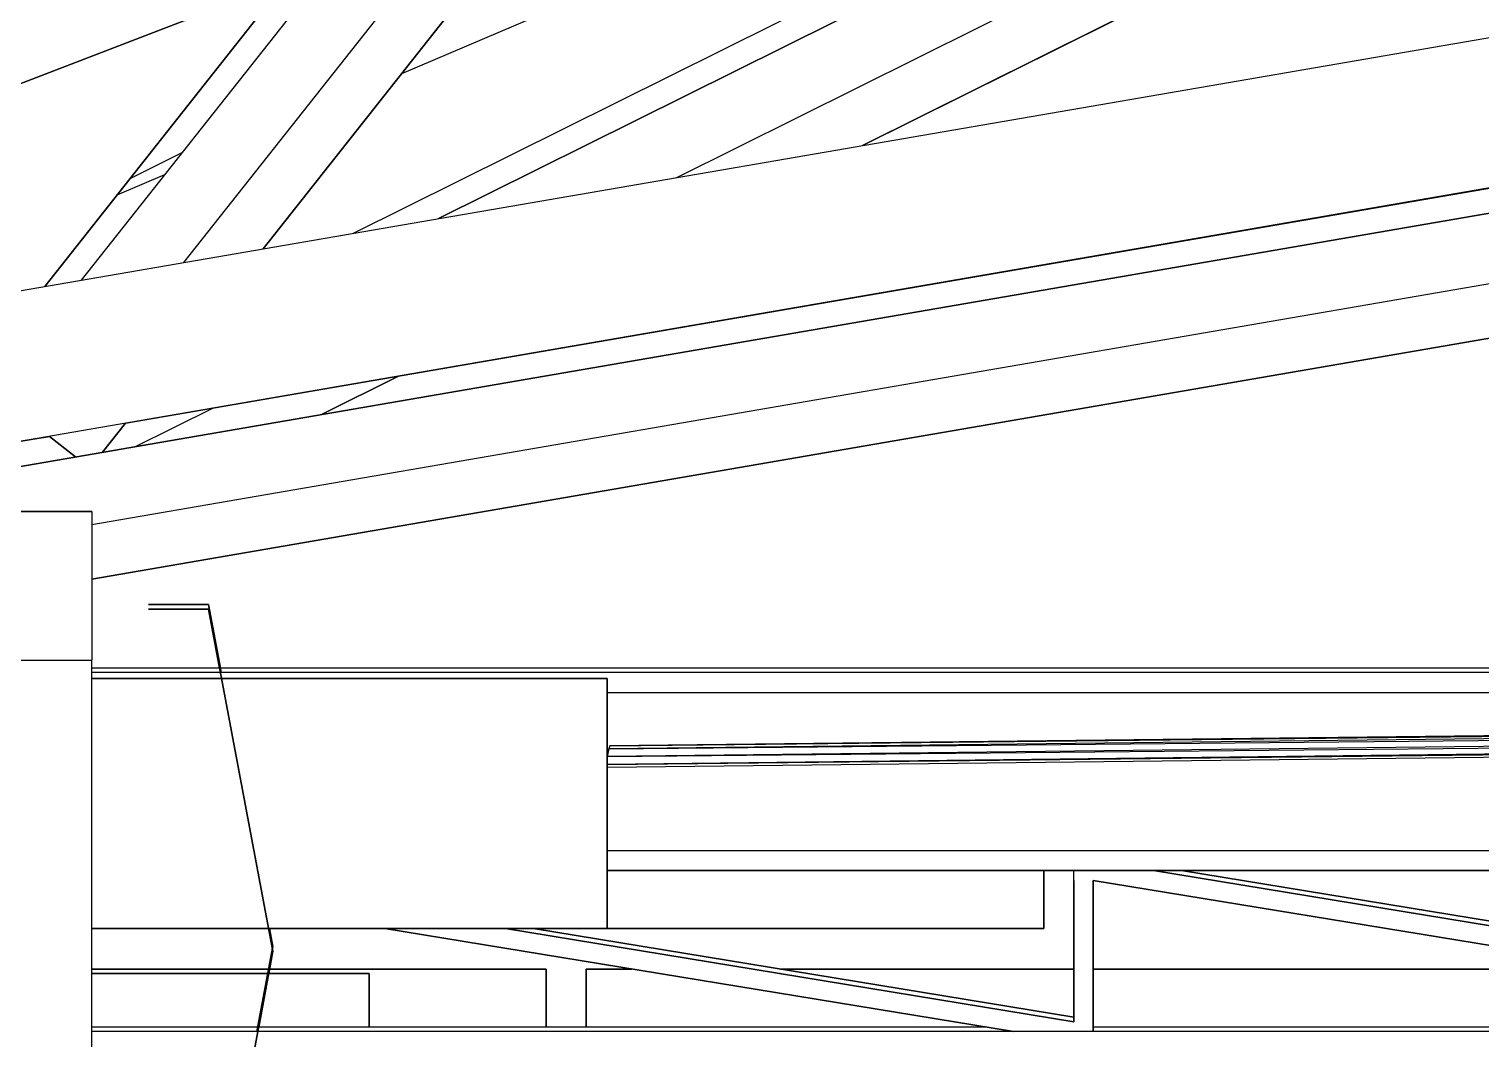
# Model space of a CAD drawing. Extents: x -32 to 51.8, y -51.6 to -5.5.
# Drawn here: x 43.781 to 45.248, y -20.673 to -19.653 of the extents above; entities that cross this region are included whole.
import ezdxf

# ---------------------------------------------------------------- set-up
doc = ezdxf.new("R2010")
doc.units = 0
doc.header["$MEASUREMENT"] = 0
doc.layers.get('0').update_dxf_attribs({"linetype": 'CONTINUOUS'})

msp = doc.modelspace()

# ---------------------------------------------------------------- linework, layer by layer
for p, q in [((47.7452, -18.1768), (43.2603, -19.9057)), ((47.7452, -18.1768), (43.2603, -19.9057)), ((43.2603, -19.9057), (47.7452, -18.1768)), ((43.2603, -19.9057), (47.7452, -18.1768)), ((47.7452, -18.1768), (43.2603, -19.9057)), ((47.7452, -18.1768), (43.2603, -19.9057)), ((43.2603, -19.9057), (47.7452, -18.1768)), ((47.7452, -18.1768), (43.2603, -19.9057)), ((47.7452, -18.1768), (43.2603, -19.9057)), ((43.2603, -19.9057), (47.7452, -18.1768)), ((43.2603, -19.9057), (47.7452, -18.1768)), ((47.7452, -18.1768), (43.2603, -19.9057)), ((47.7452, -18.1768), (43.2603, -19.9057)), ((43.2603, -19.9057), (47.7452, -18.1768)), ((47.7452, -18.1768), (43.2603, -19.9057)), ((47.7452, -18.1768), (43.2603, -19.9057)), ((43.2603, -19.9057), (47.7452, -18.1768)), ((43.2603, -19.9057), (47.7452, -18.1768)), ((43.2603, -19.9057), (47.7452, -18.1768)), ((47.7452, -18.1768), (43.2603, -19.9057)), ((47.7452, -18.1768), (43.2603, -19.9057)), ((43.2603, -19.9057), (47.7452, -18.1768)), ((43.2603, -19.9057), (47.7452, -18.1768)), ((47.7452, -18.1768), (43.2603, -19.9057)), ((47.7452, -18.1768), (43.2603, -19.9057)), ((43.2603, -19.9057), (47.7452, -18.1768)), ((47.7452, -18.1768), (43.2603, -19.9057)), ((47.7452, -18.1768), (43.2603, -19.9057)), ((43.2603, -19.9057), (47.7452, -18.1768)), ((43.2603, -19.9057), (47.7452, -18.1768)), ((47.7452, -18.1768), (43.2603, -19.9057)), ((47.7452, -18.1768), (43.2603, -19.9057)), ((43.2603, -19.9057), (47.7452, -18.1768)), ((43.2603, -19.9057), (47.7452, -18.1768)), ((43.2603, -19.9057), (47.7452, -18.1768)), ((47.7452, -18.1768), (43.2603, -19.9057)), ((43.2603, -19.9057), (47.7452, -18.1768)), ((47.7452, -18.1768), (43.2603, -19.9057)), ((47.7452, -18.1768), (43.2603, -19.9057)), ((43.2603, -19.9057), (47.7452, -18.1768)), ((43.2603, -19.9057), (47.7452, -18.1768)), ((47.7452, -18.1768), (43.2603, -19.9057)), ((47.7452, -18.1768), (43.2603, -19.9057)), ((43.2603, -19.9057), (47.7452, -18.1768)), ((44.6234, -19.7706), (47.7605, -18.2107)), ((47.7605, -18.2107), (44.6234, -19.7706)), ((44.6234, -19.7706), (47.7605, -18.2107)), ((47.7605, -18.2107), (44.6234, -19.7706)), ((44.6234, -19.7706), (47.7605, -18.2107)), ((44.6234, -19.7706), (47.7605, -18.2107)), ((44.6234, -19.7706), (47.7605, -18.2107)), ((47.7605, -18.2107), (44.6234, -19.7706)), ((47.7605, -18.2107), (44.6235, -19.7706)), ((44.6235, -19.7706), (47.7605, -18.2107)), ((44.6235, -19.7706), (47.7605, -18.2107)), ((47.7605, -18.2107), (44.6235, -19.7706)), ((44.6235, -19.7706), (47.7605, -18.2107)), ((47.7605, -18.2107), (44.6235, -19.7706)), ((47.7605, -18.2107), (44.6235, -19.7706)), ((44.6235, -19.7706), (47.7605, -18.2107)), ((47.7605, -18.2107), (44.6235, -19.7706)), ((47.7605, -18.2107), (44.6235, -19.7706)), ((44.6235, -19.7706), (47.7605, -18.2107)), ((44.6235, -19.7706), (47.7605, -18.2107)), ((47.7605, -18.2107), (44.6235, -19.7706)), ((47.7605, -18.2107), (44.6235, -19.7706)), ((44.6235, -19.7706), (47.7605, -18.2107)), ((47.7605, -18.2107), (44.6235, -19.7706)), ((47.7605, -18.2107), (44.6235, -19.7706)), ((44.6235, -19.7706), (47.7605, -18.2107)), ((44.6235, -19.7706), (47.7605, -18.2107)), ((47.7605, -18.2107), (44.6235, -19.7706)), ((47.7605, -18.2107), (44.6235, -19.7706)), ((44.6235, -19.7706), (47.7605, -18.2107)), ((44.6235, -19.7706), (47.7605, -18.2107)), ((47.7605, -18.2107), (44.6235, -19.7706)), ((47.7605, -18.2107), (44.6235, -19.7706)), ((44.6235, -19.7706), (47.7605, -18.2107)), ((44.6235, -19.7706), (47.7605, -18.2107)), ((47.7605, -18.2107), (44.6235, -19.7706)), ((47.7605, -18.2107), (44.6235, -19.7706)), ((44.6235, -19.7706), (47.7605, -18.2107)), ((44.6235, -19.7706), (47.7605, -18.2107)), ((47.7605, -18.2107), (44.6235, -19.7706)), ((47.7605, -18.2107), (44.6235, -19.7706)), ((44.6235, -19.7706), (47.7605, -18.2107)), ((47.7605, -18.2107), (44.6235, -19.7706)), ((47.7605, -18.2107), (44.6235, -19.7706)), ((44.6235, -19.7706), (47.7605, -18.2107)), ((44.6235, -19.7706), (47.7605, -18.2107)), ((44.4357, -19.803), (47.5708, -18.244)), ((44.195, -19.8445), (46.8713, -18.5137)), ((46.8713, -18.5137), (44.195, -19.8445)), ((44.1091, -19.8593), (46.0853, -18.8766)), ((44.1092, -19.8593), (46.0853, -18.8766)), ((46.0853, -18.8766), (44.1577, -19.6982)), ((43.7128, -20.1052), (48.5469, -19.2717)), ((48.5469, -19.2717), (43.7128, -20.1052)), ((43.8449, -20.1535), (48.593, -19.3347)), ((43.8449, -20.2089), (48.6291, -19.3839)), ((43.8449, -20.2089), (48.6291, -19.3839)), ((43.8449, -20.2089), (48.6291, -19.3839)), ((48.6291, -19.3839), (43.8449, -20.2089)), ((48.6291, -19.3839), (43.8449, -20.2089)), ((43.8449, -20.2089), (48.6291, -19.3839)), ((48.6291, -19.3839), (43.8449, -20.2089)), ((48.6291, -19.3839), (43.8449, -20.2089)), ((43.8449, -20.2089), (48.6291, -19.3839)), ((48.6291, -19.3839), (43.8449, -20.2089)), ((48.6291, -19.3839), (43.8449, -20.2089)), ((48.6291, -19.3839), (43.8449, -20.2089)), ((48.6291, -19.3839), (43.8449, -20.2089)), ((48.6291, -19.3839), (43.8449, -20.2089)), ((48.6291, -19.384), (43.8449, -20.2089)), ((48.6291, -19.3839), (43.8449, -20.2089)), ((48.6291, -19.3839), (43.8449, -20.2089)), ((43.8449, -20.2089), (48.6291, -19.3839)), ((48.6291, -19.3839), (43.8449, -20.2089)), ((48.6291, -19.3839), (43.8449, -20.2089)), ((43.8449, -20.2089), (48.6291, -19.3839)), ((43.8449, -20.2089), (48.6291, -19.3839)), ((48.6291, -19.3839), (43.8449, -20.2089)), ((48.6291, -19.3839), (43.8449, -20.2089)), ((43.8449, -20.2089), (48.6291, -19.3839)), ((43.8449, -20.2089), (48.6291, -19.3839)), ((48.6291, -19.3839), (43.8449, -20.2089)), ((48.6291, -19.3839), (43.8449, -20.2089)), ((43.8449, -20.2089), (48.6291, -19.3839)), ((43.8449, -20.2089), (48.6291, -19.3839)), ((48.6291, -19.3839), (43.8449, -20.2089)), ((48.6291, -19.3839), (43.8449, -20.2089)), ((43.8449, -20.2089), (48.6291, -19.3839)), ((43.8449, -20.2089), (48.6291, -19.3839)), ((48.6291, -19.3839), (43.8449, -20.2089)), ((48.6291, -19.3839), (43.8449, -20.2089)), ((43.8449, -20.2089), (48.6291, -19.3839)), ((43.8449, -20.2089), (48.6291, -19.3839)), ((43.8449, -20.2089), (48.6291, -19.384)), ((43.8449, -20.2089), (48.6291, -19.384)), ((48.6291, -19.384), (43.8449, -20.2089)), ((48.6291, -19.384), (43.8449, -20.2089)), ((48.6291, -19.384), (43.8449, -20.2089)), ((48.6257, -19.3845), (43.8449, -20.2089)), ((43.8449, -20.2089), (48.6257, -19.3845)), ((48.6257, -19.3845), (43.8449, -20.2089)), ((43.7619, -19.9192), (46.2841, -19.4843)), ((44.315, -19.4991), (44.018, -19.875)), ((44.315, -19.4991), (44.018, -19.875)), ((44.018, -19.875), (44.315, -19.4991)), ((44.018, -19.875), (44.315, -19.4991)), ((44.018, -19.875), (44.3149, -19.4991)), ((44.315, -19.4991), (44.018, -19.875)), ((44.315, -19.4991), (44.018, -19.875)), ((44.3149, -19.4991), (44.018, -19.875)), ((44.315, -19.4991), (44.018, -19.875)), ((44.018, -19.875), (44.315, -19.4991)), ((44.315, -19.4991), (44.018, -19.875)), ((44.018, -19.875), (44.315, -19.4991)), ((44.315, -19.4991), (44.018, -19.875)), ((44.315, -19.4991), (44.018, -19.875)), ((44.018, -19.875), (44.315, -19.4991)), ((44.315, -19.4991), (44.018, -19.875)), ((44.315, -19.4991), (44.018, -19.875)), ((44.018, -19.875), (44.315, -19.4991)), ((44.315, -19.4991), (44.018, -19.875)), ((44.315, -19.4991), (44.018, -19.875)), ((44.315, -19.4991), (44.018, -19.875)), ((44.018, -19.875), (44.315, -19.4991)), ((44.315, -19.4991), (44.018, -19.875)), ((44.315, -19.4991), (44.018, -19.875)), ((44.018, -19.875), (44.315, -19.4991)), ((44.018, -19.875), (44.315, -19.4991)), ((44.018, -19.875), (44.315, -19.4991)), ((44.315, -19.4991), (44.018, -19.875)), ((44.018, -19.875), (44.315, -19.4991)), ((44.018, -19.875), (44.315, -19.4991)), ((44.315, -19.4991), (44.018, -19.875)), ((44.315, -19.4991), (44.018, -19.875)), ((44.018, -19.875), (44.315, -19.4991)), ((44.315, -19.4991), (44.018, -19.875)), ((44.315, -19.4991), (44.018, -19.875)), ((44.315, -19.4991), (44.018, -19.875)), ((44.315, -19.4991), (44.018, -19.875)), ((44.018, -19.875), (44.315, -19.4991)), ((44.018, -19.875), (44.315, -19.4991)), ((44.315, -19.4991), (44.018, -19.875)), ((44.315, -19.4991), (44.018, -19.875)), ((44.018, -19.875), (44.315, -19.4991)), ((44.018, -19.875), (44.315, -19.4991)), ((44.2149, -19.5377), (43.9374, -19.8889)), ((43.8449, -20.2089), (47.6015, -19.5611)), ((44.0866, -19.5872), (43.8341, -19.9067)), ((43.7972, -19.9131), (44.0408, -19.6048)), ((43.7972, -19.9131), (44.0408, -19.6048)), ((44.0408, -19.6048), (43.7972, -19.9131)), ((44.0408, -19.6048), (43.7973, -19.9131)), ((43.7973, -19.9131), (44.0408, -19.6048)), ((43.7973, -19.9131), (44.0408, -19.6048)), ((44.0408, -19.6048), (43.7973, -19.9131)), ((46.3095, -19.6321), (43.7874, -20.067)), ((46.3095, -19.6321), (43.7874, -20.067)), ((43.8787, -20.0513), (46.3095, -19.6321)), ((43.8835, -19.804), (43.9359, -19.7779)), ((43.9182, -19.8003), (43.8702, -19.8207)), ((44.0767, -20.0424), (44.1547, -20.0037)), ((44.1547, -20.0037), (44.0767, -20.0424)), ((44.0767, -20.0424), (44.1547, -20.0037)), ((44.0767, -20.0424), (44.1547, -20.0037)), ((44.0767, -20.0424), (44.1547, -20.0037)), ((44.1547, -20.0037), (44.0767, -20.0424)), ((44.1548, -20.0037), (44.0768, -20.0424)), ((44.0768, -20.0424), (44.1548, -20.0037)), ((44.1548, -20.0036), (44.0768, -20.0424)), ((44.1548, -20.0036), (44.0768, -20.0424)), ((44.0768, -20.0424), (44.1548, -20.0036)), ((44.0768, -20.0424), (44.1548, -20.0036)), ((44.1548, -20.0036), (44.0768, -20.0424)), ((44.1548, -20.0036), (44.0768, -20.0424)), ((44.0768, -20.0424), (44.1548, -20.0036)), ((44.1547, -20.0037), (44.0768, -20.0424)), ((44.1547, -20.0037), (44.0768, -20.0424)), ((44.0768, -20.0424), (44.1547, -20.0037)), ((44.0768, -20.0424), (44.1547, -20.0037)), ((44.0768, -20.0424), (44.1548, -20.0037)), ((44.1548, -20.0037), (44.0768, -20.0424)), ((44.0768, -20.0424), (44.1548, -20.0037)), ((44.1548, -20.0037), (44.0768, -20.0424)), ((44.1548, -20.0037), (44.0768, -20.0424)), ((44.0768, -20.0424), (44.1548, -20.0037)), ((44.1548, -20.0037), (44.0768, -20.0424)), ((44.1548, -20.0037), (44.0768, -20.0424)), ((44.0768, -20.0424), (44.1548, -20.0037)), ((44.0768, -20.0424), (44.1548, -20.0037)), ((44.1548, -20.0037), (44.0768, -20.0424)), ((44.1548, -20.0037), (44.0768, -20.0424)), ((44.0768, -20.0424), (44.1548, -20.0037)), ((44.1548, -20.0037), (44.0768, -20.0424)), ((44.1548, -20.0037), (44.0768, -20.0424)), ((44.0768, -20.0424), (44.1548, -20.0037)), ((44.0768, -20.0424), (44.1548, -20.0037)), ((44.1548, -20.0037), (44.0768, -20.0424)), ((44.1548, -20.0037), (44.0768, -20.0424)), ((44.0768, -20.0424), (44.1548, -20.0037)), ((44.0768, -20.0424), (44.1548, -20.0037)), ((44.1548, -20.0037), (44.0768, -20.0424)), ((44.0768, -20.0424), (44.1548, -20.0037)), ((44.1548, -20.0036), (44.0769, -20.0424)), ((44.1548, -20.0036), (44.0769, -20.0424)), ((44.0769, -20.0424), (44.1548, -20.0036)), ((44.0769, -20.0424), (44.1548, -20.0036)), ((43.889, -20.0748), (43.967, -20.036)), ((43.8787, -20.0513), (43.8555, -20.0806)), ((43.8787, -20.0513), (43.8555, -20.0806)), ((43.8555, -20.0806), (43.8787, -20.0513)), ((43.8555, -20.0806), (43.8787, -20.0513)), ((43.8555, -20.0806), (43.8787, -20.0513)), ((43.8787, -20.0513), (43.8555, -20.0806)), ((43.8787, -20.0513), (43.8555, -20.0806)), ((43.8787, -20.0513), (43.8555, -20.0806)), ((43.8787, -20.0513), (43.8555, -20.0806)), ((43.8555, -20.0806), (43.8787, -20.0513)), ((43.8787, -20.0513), (43.8555, -20.0806)), ((43.8555, -20.0806), (43.8787, -20.0513)), ((43.8787, -20.0513), (43.8555, -20.0806)), ((43.8787, -20.0513), (43.8555, -20.0806)), ((43.8555, -20.0806), (43.8787, -20.0513)), ((43.8787, -20.0513), (43.8555, -20.0806)), ((43.8787, -20.0513), (43.8555, -20.0806)), ((43.8555, -20.0806), (43.8787, -20.0513)), ((43.8787, -20.0513), (43.8555, -20.0806)), ((43.8787, -20.0513), (43.8555, -20.0806)), ((43.8787, -20.0513), (43.8555, -20.0806)), ((43.8555, -20.0806), (43.8787, -20.0513)), ((43.8787, -20.0513), (43.8555, -20.0806)), ((43.8787, -20.0513), (43.8555, -20.0806)), ((43.8555, -20.0806), (43.8787, -20.0513)), ((43.8555, -20.0806), (43.8787, -20.0513)), ((43.8555, -20.0806), (43.8787, -20.0513)), ((43.8787, -20.0513), (43.8555, -20.0806)), ((43.8555, -20.0806), (43.8787, -20.0513)), ((43.8555, -20.0806), (43.8787, -20.0513)), ((43.8787, -20.0513), (43.8555, -20.0806)), ((43.8787, -20.0513), (43.8555, -20.0806)), ((43.8555, -20.0806), (43.8787, -20.0513)), ((43.8787, -20.0513), (43.8555, -20.0806)), ((43.8787, -20.0513), (43.8555, -20.0806)), ((43.8787, -20.0513), (43.8555, -20.0806)), ((43.8787, -20.0513), (43.8555, -20.0806)), ((43.8555, -20.0806), (43.8787, -20.0513)), ((43.8555, -20.0806), (43.8787, -20.0513)), ((43.8787, -20.0513), (43.8555, -20.0806)), ((43.8787, -20.0513), (43.8555, -20.0806)), ((43.8555, -20.0806), (43.8787, -20.0513)), ((43.8555, -20.0806), (43.8787, -20.0513)), ((43.7874, -20.067), (43.7085, -20.0806)), ((43.7085, -20.0806), (43.7874, -20.067)), ((43.7874, -20.067), (43.7873, -20.067)), ((43.7874, -20.067), (43.8019, -20.0645)), ((43.7874, -20.067), (43.7874, -20.067)), ((43.7874, -20.067), (43.7874, -20.067)), ((43.8019, -20.0645), (43.8283, -20.0853)), ((43.8283, -20.0853), (43.8019, -20.0645)), ((43.8019, -20.0645), (43.8283, -20.0853)), ((43.8283, -20.0853), (43.8019, -20.0645)), ((43.8019, -20.0645), (43.8283, -20.0853)), ((43.8283, -20.0853), (43.8019, -20.0645)), ((43.8019, -20.0645), (43.8283, -20.0853)), ((43.8283, -20.0853), (43.8019, -20.0645)), ((43.8019, -20.0645), (43.8283, -20.0853)), ((43.8283, -20.0853), (43.8019, -20.0645)), ((43.8019, -20.0645), (43.8283, -20.0853)), ((43.8283, -20.0853), (43.8019, -20.0645)), ((43.8019, -20.0645), (43.8283, -20.0853)), ((43.8282, -20.0853), (43.8019, -20.0645)), ((43.8019, -20.0645), (43.8282, -20.0853)), ((43.8282, -20.0853), (43.8019, -20.0645)), ((43.8019, -20.0645), (43.8282, -20.0853)), ((43.8282, -20.0853), (43.8019, -20.0645)), ((43.8019, -20.0645), (43.8282, -20.0853)), ((43.8282, -20.0853), (43.8019, -20.0645)), ((43.8019, -20.0645), (43.8282, -20.0853)), ((43.8282, -20.0853), (43.8019, -20.0645)), ((43.8019, -20.0645), (43.8282, -20.0853)), ((43.8282, -20.0853), (43.8019, -20.0645)), ((43.8019, -20.0645), (43.8282, -20.0853)), ((43.8282, -20.0853), (43.8019, -20.0645)), ((43.8282, -20.0853), (43.8019, -20.0645)), ((43.8019, -20.0645), (43.8282, -20.0853)), ((43.8019, -20.0645), (43.8283, -20.0853)), ((43.8019, -20.0645), (43.8283, -20.0853)), ((43.8283, -20.0853), (43.8019, -20.0645)), ((43.8019, -20.0645), (43.8283, -20.0853)), ((43.8283, -20.0853), (43.8019, -20.0645)), ((43.8019, -20.0645), (43.8283, -20.0853)), ((43.8283, -20.0853), (43.8019, -20.0645)), ((43.8019, -20.0645), (43.8283, -20.0853)), ((43.8019, -20.0645), (43.8282, -20.0853)), ((43.8283, -20.0853), (43.8019, -20.0645)), ((43.8283, -20.0853), (43.8019, -20.0645)), ((43.8282, -20.0853), (43.8019, -20.0645)), ((43.8019, -20.0645), (43.8282, -20.0853)), ((43.8282, -20.0853), (43.8019, -20.0645)), ((43.8019, -20.0645), (43.8282, -20.0853)), ((43.802, -20.0645), (43.8283, -20.0853)), ((43.8283, -20.0853), (43.802, -20.0645)), ((43.8283, -20.0853), (43.802, -20.0645)), ((43.8283, -20.0853), (43.802, -20.0645)), ((43.8283, -20.0853), (43.802, -20.0645)), ((43.802, -20.0645), (43.8283, -20.0853)), ((43.802, -20.0645), (43.8283, -20.0853)), ((43.802, -20.0645), (43.8283, -20.0853)), ((43.8283, -20.0853), (43.802, -20.0645)), ((43.8449, -20.1406), (42.684, -20.1406)), ((42.684, -20.1406), (43.8449, -20.1406)), ((43.8449, -20.1406), (43.8449, -20.1406)), ((43.8449, -20.1406), (43.8449, -20.2906)), ((43.8449, -20.1406), (43.8449, -20.1406)), ((43.8449, -20.1406), (43.8449, -20.1406)), ((43.9022, -20.2345), (43.9022, -20.2345)), ((43.9022, -20.2345), (43.9627, -20.2345)), ((43.9627, -20.2345), (43.9022, -20.2345)), ((43.9627, -20.2345), (43.9022, -20.2345)), ((43.9022, -20.2345), (43.9022, -20.2345)), ((43.9022, -20.2345), (43.9627, -20.2345)), ((43.9627, -20.2345), (43.9022, -20.2345)), ((43.9022, -20.2345), (43.9022, -20.2345)), ((43.9022, -20.2345), (43.9627, -20.2345)), ((43.9022, -20.2345), (43.9022, -20.2345)), ((43.9022, -20.2345), (43.9627, -20.2345)), ((43.9627, -20.2345), (43.9022, -20.2345)), ((43.9627, -20.2345), (43.9022, -20.2345)), ((43.9022, -20.2345), (43.9022, -20.2345)), ((43.9022, -20.2345), (43.9627, -20.2345)), ((43.9022, -20.2345), (43.9022, -20.2345)), ((43.9022, -20.2345), (43.9627, -20.2345)), ((43.9627, -20.2345), (43.9022, -20.2345)), ((43.9022, -20.2345), (43.9022, -20.2345)), ((43.9022, -20.2345), (43.9627, -20.2345)), ((43.9627, -20.2345), (43.9022, -20.2345)), ((43.9627, -20.2345), (43.9022, -20.2345)), ((43.9022, -20.2345), (43.9022, -20.2345)), ((43.9022, -20.2345), (43.9627, -20.2345)), ((43.9022, -20.2345), (43.9022, -20.2345)), ((43.9022, -20.2345), (43.9627, -20.2345)), ((43.9627, -20.2345), (43.9022, -20.2345)), ((43.9627, -20.2345), (43.9022, -20.2345)), ((43.9022, -20.2345), (43.9022, -20.2345)), ((43.9022, -20.2345), (43.9627, -20.2345)), ((43.9022, -20.2345), (43.9022, -20.2345)), ((43.9022, -20.2345), (43.9627, -20.2345)), ((43.9627, -20.2345), (43.9022, -20.2345)), ((43.9627, -20.2345), (43.9022, -20.2345)), ((43.9022, -20.2345), (43.9022, -20.2345)), ((43.9022, -20.2345), (43.9627, -20.2345)), ((43.9022, -20.2345), (43.9022, -20.2345)), ((43.9022, -20.2345), (43.9627, -20.2345)), ((43.9627, -20.2345), (43.9022, -20.2345)), ((43.9627, -20.2345), (43.9022, -20.2345)), ((43.9022, -20.2345), (43.9022, -20.2345)), ((43.9022, -20.2345), (43.9627, -20.2345)), ((43.9022, -20.2391), (43.9022, -20.2391)), ((43.9022, -20.2391), (43.9627, -20.2391)), ((43.9627, -20.2391), (43.9022, -20.2391)), ((43.9022, -20.2391), (43.9022, -20.2391)), ((43.9022, -20.2391), (43.9627, -20.2391)), ((43.9627, -20.2391), (43.9022, -20.2391)), ((43.9022, -20.2391), (43.9022, -20.2391)), ((43.9022, -20.2391), (43.9627, -20.2391)), ((43.9627, -20.2391), (43.9022, -20.2391)), ((43.9022, -20.2391), (43.9022, -20.2391)), ((43.9022, -20.2391), (43.9627, -20.2391)), ((43.9627, -20.2391), (43.9022, -20.2391)), ((43.9022, -20.2391), (43.9022, -20.2391)), ((43.9022, -20.2391), (43.9627, -20.2391)), ((43.9627, -20.2391), (43.9022, -20.2391)), ((43.9022, -20.2391), (43.9022, -20.2391)), ((43.9022, -20.2391), (43.9627, -20.2391)), ((43.9627, -20.2391), (43.9022, -20.2391)), ((43.9022, -20.2391), (43.9022, -20.2391)), ((43.9022, -20.2391), (43.9627, -20.2391)), ((43.9627, -20.2391), (43.9022, -20.2391)), ((43.9022, -20.2391), (43.9022, -20.2391)), ((43.9022, -20.2391), (43.9627, -20.2391)), ((43.9627, -20.2391), (43.9022, -20.2391)), ((43.9627, -20.2392), (43.9022, -20.2392)), ((43.9022, -20.2392), (43.9022, -20.2392)), ((43.9022, -20.2392), (43.9627, -20.2392)), ((43.9627, -20.2392), (43.9022, -20.2392)), ((43.9022, -20.2392), (43.9022, -20.2392)), ((43.9022, -20.2392), (43.9627, -20.2392)), ((43.9627, -20.2392), (43.9022, -20.2392)), ((43.9022, -20.2392), (43.9022, -20.2392)), ((43.9022, -20.2392), (43.9627, -20.2392)), ((43.9627, -20.2392), (43.9022, -20.2392)), ((43.9022, -20.2392), (43.9022, -20.2392)), ((43.9022, -20.2392), (43.9627, -20.2392)), ((43.9627, -20.2392), (43.9022, -20.2392)), ((43.9022, -20.2392), (43.9022, -20.2392)), ((43.9022, -20.2392), (43.9627, -20.2392)), ((43.9627, -20.2392), (43.9022, -20.2392)), ((43.9022, -20.2392), (43.9022, -20.2392)), ((43.9022, -20.2392), (43.9627, -20.2392)), ((43.9627, -20.2392), (43.9022, -20.2392)), ((43.9022, -20.2392), (43.9022, -20.2392)), ((43.9022, -20.2392), (43.9627, -20.2392)), ((43.9627, -20.2392), (43.9022, -20.2392)), ((43.9022, -20.2392), (43.9022, -20.2392)), ((43.9022, -20.2392), (43.9627, -20.2392)), ((43.9627, -20.2345), (43.9627, -20.2345)), ((43.9627, -20.2345), (43.9748, -20.2986)), ((43.9748, -20.2986), (43.9627, -20.2345)), ((43.9748, -20.2986), (43.9627, -20.2345)), ((43.9627, -20.2345), (43.9627, -20.2345)), ((43.9627, -20.2345), (43.9747, -20.2986)), ((43.9748, -20.2986), (43.9627, -20.2345)), ((43.9627, -20.2345), (43.9627, -20.2345)), ((43.9627, -20.2345), (43.9747, -20.2986)), ((43.9627, -20.2345), (43.9627, -20.2345)), ((43.9627, -20.2345), (43.9756, -20.3032)), ((43.9756, -20.3032), (43.9627, -20.2345)), ((43.9748, -20.2986), (43.9627, -20.2345)), ((43.9627, -20.2345), (43.9627, -20.2345)), ((43.9627, -20.2345), (43.9747, -20.2986)), ((43.9627, -20.2345), (43.9627, -20.2345)), ((43.9627, -20.2345), (43.9748, -20.2986)), ((43.9748, -20.2986), (43.9627, -20.2345)), ((43.9627, -20.2345), (43.9627, -20.2345)), ((43.9627, -20.2345), (43.9748, -20.2986)), ((43.9748, -20.2986), (43.9627, -20.2345)), ((43.9748, -20.2986), (43.9627, -20.2345)), ((43.9627, -20.2345), (43.9627, -20.2345)), ((43.9627, -20.2345), (43.9747, -20.2986)), ((43.9627, -20.2345), (43.9627, -20.2345)), ((43.9627, -20.2345), (43.9748, -20.2986)), ((43.9748, -20.2986), (43.9627, -20.2345)), ((43.9748, -20.2986), (43.9627, -20.2345)), ((43.9627, -20.2345), (43.9627, -20.2345)), ((43.9627, -20.2345), (43.9747, -20.2986)), ((43.9627, -20.2345), (43.9627, -20.2345)), ((43.9627, -20.2345), (43.9748, -20.2986)), ((43.9748, -20.2986), (43.9627, -20.2345)), ((43.9748, -20.2986), (43.9627, -20.2345)), ((43.9627, -20.2345), (43.9627, -20.2345)), ((43.9627, -20.2345), (43.9747, -20.2986)), ((43.9627, -20.2345), (43.9627, -20.2345)), ((43.9627, -20.2345), (43.9748, -20.2986)), ((43.9748, -20.2986), (43.9627, -20.2345)), ((43.9748, -20.2986), (43.9627, -20.2345)), ((43.9627, -20.2345), (43.9627, -20.2345)), ((43.9627, -20.2345), (43.9747, -20.2986)), ((43.9627, -20.2391), (43.9627, -20.2391)), ((43.9627, -20.2391), (44.0278, -20.5845)), ((44.0278, -20.5845), (43.9627, -20.2391)), ((43.9627, -20.2391), (43.9627, -20.2391)), ((43.9627, -20.2391), (43.9739, -20.2986)), ((43.9739, -20.2986), (43.9627, -20.2391)), ((43.9627, -20.2391), (43.9627, -20.2391)), ((43.9627, -20.2391), (43.9739, -20.2986)), ((43.9739, -20.2986), (43.9627, -20.2391)), ((43.9627, -20.2391), (43.9627, -20.2391)), ((43.9627, -20.2391), (43.9739, -20.2986)), ((43.9739, -20.2986), (43.9627, -20.2391)), ((43.9627, -20.2391), (43.9627, -20.2391)), ((43.9627, -20.2391), (43.9739, -20.2986)), ((43.9739, -20.2986), (43.9627, -20.2391)), ((43.9627, -20.2391), (43.9627, -20.2391)), ((43.9627, -20.2391), (43.9739, -20.2986)), ((43.9739, -20.2986), (43.9627, -20.2391)), ((43.9627, -20.2391), (43.9627, -20.2391)), ((43.9627, -20.2391), (43.9739, -20.2986)), ((43.9739, -20.2986), (43.9627, -20.2391)), ((43.9627, -20.2391), (43.9627, -20.2391)), ((43.9627, -20.2391), (43.9739, -20.2986)), ((43.9739, -20.2986), (43.9627, -20.2391)), ((43.9748, -20.3032), (43.9627, -20.2392)), ((43.9627, -20.2392), (43.9627, -20.2392)), ((43.9627, -20.2392), (43.9747, -20.3032)), ((43.9739, -20.2986), (43.9627, -20.2392)), ((43.9627, -20.2392), (43.9627, -20.2392)), ((43.9627, -20.2392), (43.9739, -20.2986)), ((43.9739, -20.2986), (43.9627, -20.2392)), ((43.9627, -20.2392), (43.9627, -20.2392)), ((43.9627, -20.2392), (43.9739, -20.2986)), ((43.9739, -20.2986), (43.9627, -20.2392)), ((43.9627, -20.2392), (43.9627, -20.2392)), ((43.9627, -20.2392), (43.9739, -20.2986)), ((43.9739, -20.2986), (43.9627, -20.2392)), ((43.9627, -20.2392), (43.9627, -20.2392)), ((43.9627, -20.2392), (43.9739, -20.2986)), ((43.9739, -20.2986), (43.9627, -20.2392)), ((43.9627, -20.2392), (43.9627, -20.2392)), ((43.9627, -20.2392), (43.9739, -20.2986)), ((43.9739, -20.2986), (43.9627, -20.2392)), ((43.9627, -20.2392), (43.9627, -20.2392)), ((43.9627, -20.2392), (43.9739, -20.2986)), ((43.9739, -20.2986), (43.9627, -20.2392)), ((43.9627, -20.2392), (43.9627, -20.2392)), ((43.9627, -20.2392), (43.9739, -20.2986)), ((42.684, -20.2906), (43.8449, -20.2906)), ((43.7649, -20.2906), (43.8449, -20.2906)), ((43.8449, -20.8785), (43.8449, -20.2906)), ((43.8449, -20.2906), (43.8449, -20.2906)), ((43.8449, -20.2906), (43.8449, -20.2906)), ((48.7806, -20.2986), (43.8449, -20.2986)), ((48.7806, -20.3032), (43.8449, -20.3032)), ((44.3656, -20.3093), (43.8449, -20.3093)), ((43.8449, -20.3093), (44.3656, -20.3093)), ((44.3656, -20.5618), (44.3656, -20.3093)), ((44.3656, -20.3093), (44.3656, -20.5618)), ((44.3656, -20.3232), (48.6149, -20.3232)), ((48.5633, -20.3294), (44.368, -20.3771)), ((48.5672, -20.34), (44.3656, -20.3881)), ((48.5645, -20.3325), (44.3673, -20.3803)), ((44.3673, -20.3803), (48.5672, -20.34)), ((44.368, -20.3771), (48.5645, -20.3325)), ((48.57, -20.3474), (44.3656, -20.3959)), ((44.3656, -20.3881), (48.57, -20.3474)), ((44.3656, -20.3959), (48.5711, -20.3505)), ((48.5711, -20.3505), (44.3656, -20.3991)), ((44.3673, -20.3803), (44.3656, -20.3881)), ((44.3656, -20.3881), (44.3673, -20.3803)), ((44.3656, -20.3881), (44.3656, -20.3881)), ((44.368, -20.3771), (44.3673, -20.3803)), ((49.432, -20.4832), (44.3656, -20.4832)), ((49.432, -20.4832), (44.3656, -20.4832)), ((49.432, -20.5032), (44.3656, -20.5032)), ((44.8371, -20.5032), (44.3656, -20.5032)), ((44.3656, -20.5032), (49.432, -20.5032)), ((44.8065, -20.5618), (44.8065, -20.5032)), ((44.8065, -20.5032), (44.8065, -20.5618)), ((44.8371, -20.5132), (44.8371, -20.5032)), ((45.8494, -20.5032), (44.9176, -20.5032)), ((44.9176, -20.5032), (45.8494, -20.6559)), ((45.8494, -20.6559), (44.9176, -20.5032)), ((45.8494, -20.6513), (44.9458, -20.5032)), ((44.9458, -20.5032), (45.8494, -20.6513)), ((44.9458, -20.5032), (45.8494, -20.6513)), ((45.8494, -20.6513), (44.9458, -20.5032)), ((44.8371, -20.5132), (44.8371, -20.6559)), ((44.8371, -20.6559), (44.8371, -20.5132)), ((44.8371, -20.5132), (44.8371, -20.6559)), ((44.8371, -20.6559), (44.8371, -20.5132)), ((44.8371, -20.5132), (44.8371, -20.6513)), ((44.8371, -20.6513), (44.8371, -20.5132)), ((44.8371, -20.5132), (44.8371, -20.6513)), ((44.8371, -20.6513), (44.8371, -20.5132)), ((44.8371, -20.6513), (44.8371, -20.5132)), ((44.8371, -20.5132), (44.8371, -20.6027)), ((44.8371, -20.6027), (44.8371, -20.5132)), ((44.8371, -20.5132), (44.8371, -20.6027)), ((44.8371, -20.6027), (44.8371, -20.5132)), ((44.8371, -20.6027), (44.8371, -20.5132)), ((44.8371, -20.6513), (44.8371, -20.5132)), ((44.8371, -20.6513), (44.8371, -20.5132)), ((44.8371, -20.5132), (44.8371, -20.6513)), ((44.8371, -20.5132), (44.8371, -20.6027)), ((44.8371, -20.6027), (44.8371, -20.5132)), ((44.8371, -20.6027), (44.8371, -20.5132)), ((44.8371, -20.5132), (44.8371, -20.6027)), ((44.8565, -20.5132), (45.7884, -20.6659)), ((45.7884, -20.6659), (44.8565, -20.5132)), ((44.8565, -20.5132), (44.8565, -20.6659)), ((44.8565, -20.5132), (44.8565, -20.5132)), ((44.8565, -20.6559), (44.8565, -20.5132)), ((44.8565, -20.6613), (44.8565, -20.5132)), ((44.8565, -20.6513), (44.8565, -20.5132)), ((44.8565, -20.6613), (44.8565, -20.5132)), ((44.8565, -20.5132), (44.8565, -20.6613)), ((44.8565, -20.6513), (44.8565, -20.5132)), ((44.8565, -20.5132), (44.8565, -20.6513)), ((44.8565, -20.6513), (44.8565, -20.5132)), ((44.8565, -20.6613), (44.8565, -20.5132)), ((44.8565, -20.5132), (44.8565, -20.6027)), ((44.8565, -20.6027), (44.8565, -20.5132)), ((44.8565, -20.6027), (44.8565, -20.5132)), ((44.8565, -20.5132), (44.8565, -20.6027)), ((44.8565, -20.6027), (44.8565, -20.5132)), ((44.8565, -20.6027), (44.8565, -20.5132)), ((44.8565, -20.5132), (44.8565, -20.6027)), ((44.8565, -20.6027), (44.8565, -20.5132)), ((44.8565, -20.6027), (44.8565, -20.5132)), ((44.8565, -20.6027), (44.8565, -20.5132)), ((44.8565, -20.5132), (44.8565, -20.6513)), ((44.8565, -20.5132), (44.8565, -20.6027)), ((43.8449, -20.5618), (44.3656, -20.5618)), ((44.3656, -20.5618), (43.8449, -20.5618)), ((43.8449, -20.5618), (44.3656, -20.5618)), ((43.8449, -20.5618), (44.1407, -20.5618)), ((43.8449, -20.5618), (44.1407, -20.5618)), ((44.1407, -20.5618), (43.8449, -20.5618)), ((44.0278, -20.5845), (44.0235, -20.5618)), ((44.0235, -20.5618), (44.0278, -20.5846)), ((44.0235, -20.5618), (44.0278, -20.5845)), ((44.0278, -20.5845), (44.0235, -20.5618)), ((44.0278, -20.5845), (44.0235, -20.5618)), ((44.0235, -20.5618), (44.0278, -20.5846)), ((44.0235, -20.5618), (44.0278, -20.5845)), ((44.0278, -20.5845), (44.0235, -20.5618)), ((44.0278, -20.5845), (44.0235, -20.5618)), ((44.0235, -20.5618), (44.0278, -20.5846)), ((44.0235, -20.5618), (44.0278, -20.5845)), ((44.0278, -20.5845), (44.0235, -20.5618)), ((44.0278, -20.5845), (44.0235, -20.5618)), ((44.0235, -20.5618), (44.0278, -20.5846)), ((44.0278, -20.5845), (44.0235, -20.5618)), ((44.0235, -20.5618), (44.0278, -20.5846)), ((44.0235, -20.5618), (44.0278, -20.5845)), ((44.0278, -20.5845), (44.0235, -20.5618)), ((44.0235, -20.5618), (44.0278, -20.5845)), ((44.0278, -20.5845), (44.0235, -20.5618)), ((44.0278, -20.5845), (44.0235, -20.5618)), ((44.0235, -20.5618), (44.0278, -20.5846)), ((44.0235, -20.5618), (44.0278, -20.5845)), ((44.0278, -20.5845), (44.0235, -20.5618)), ((44.0278, -20.5845), (44.0235, -20.5618)), ((44.0235, -20.5618), (44.0278, -20.5846)), ((44.0278, -20.5845), (44.0235, -20.5618)), ((44.0235, -20.5618), (44.0278, -20.5846)), ((44.0235, -20.5618), (44.0278, -20.5845)), ((44.0278, -20.5845), (44.0235, -20.5618)), ((44.0244, -20.5618), (44.0278, -20.5799)), ((44.0278, -20.5799), (44.0244, -20.5618)), ((44.0278, -20.5799), (44.0244, -20.5618)), ((44.0244, -20.5618), (44.0278, -20.5799)), ((44.0278, -20.5799), (44.0244, -20.5618)), ((44.0244, -20.5618), (44.0278, -20.5799)), ((44.0244, -20.5618), (44.0278, -20.5799)), ((44.0278, -20.5799), (44.0244, -20.5618)), ((44.0278, -20.5799), (44.0244, -20.5618)), ((44.0244, -20.5618), (44.0278, -20.5799)), ((44.0244, -20.5618), (44.0278, -20.5799)), ((44.0278, -20.5799), (44.0244, -20.5618)), ((44.0244, -20.5618), (44.0278, -20.5799)), ((44.0278, -20.5799), (44.0244, -20.5618)), ((44.0278, -20.5799), (44.0244, -20.5618)), ((44.0244, -20.5618), (44.0278, -20.5799)), ((44.0244, -20.5618), (44.0278, -20.5799)), ((44.0278, -20.5799), (44.0244, -20.5618)), ((44.0278, -20.5799), (44.0244, -20.5618)), ((44.0244, -20.5618), (44.0278, -20.5799)), ((44.0244, -20.5618), (44.0278, -20.5799)), ((44.0278, -20.5799), (44.0244, -20.5618)), ((44.0278, -20.5799), (44.0244, -20.5618)), ((44.0244, -20.5618), (44.0278, -20.5799)), ((44.0244, -20.5618), (44.0278, -20.5799)), ((44.0278, -20.5799), (44.0244, -20.5618)), ((44.0278, -20.5799), (44.0244, -20.5618)), ((44.0244, -20.5618), (44.0278, -20.5799)), ((44.1407, -20.5618), (44.7761, -20.6659)), ((44.7761, -20.6659), (44.1407, -20.5618)), ((44.2628, -20.5618), (44.3656, -20.5618)), ((44.2628, -20.5618), (44.3656, -20.5618)), ((44.3656, -20.5618), (44.2628, -20.5618)), ((44.2628, -20.5618), (44.8371, -20.6559)), ((44.8371, -20.6559), (44.2628, -20.5618)), ((44.2628, -20.5618), (44.8371, -20.6559)), ((44.8371, -20.6513), (44.291, -20.5618)), ((44.291, -20.5618), (44.8371, -20.6513)), ((44.8371, -20.6513), (44.291, -20.5618)), ((44.291, -20.5618), (44.8371, -20.6513)), ((44.3656, -20.5618), (44.3656, -20.5618)), ((44.3656, -20.5618), (44.3656, -20.5618)), ((44.3656, -20.5618), (44.3656, -20.5618)), ((44.3656, -20.5618), (44.3656, -20.5618)), ((44.3656, -20.5618), (44.3656, -20.5618)), ((44.3656, -20.5618), (44.3656, -20.5618)), ((44.3656, -20.5618), (44.3656, -20.5618)), ((44.3656, -20.5618), (44.3656, -20.5618)), ((44.3656, -20.5618), (44.8065, -20.5618)), ((44.8065, -20.5618), (44.3656, -20.5618)), ((44.3656, -20.5618), (44.8065, -20.5618)), ((44.3656, -20.5618), (44.8065, -20.5618)), ((44.3656, -20.5618), (44.8065, -20.5618)), ((44.8065, -20.5618), (44.3656, -20.5618)), ((44.3656, -20.5618), (44.4778, -20.5618)), ((44.4778, -20.5618), (44.3656, -20.5618)), ((44.4778, -20.5618), (44.4778, -20.5618)), ((44.4778, -20.5618), (44.4778, -20.5618)), ((44.4778, -20.5618), (44.4778, -20.5618)), ((44.8065, -20.5618), (44.8065, -20.5618)), ((44.8065, -20.5618), (44.8065, -20.5618)), ((44.8065, -20.5618), (44.8065, -20.5618)), ((44.8065, -20.5618), (44.8065, -20.5618)), ((44.8065, -20.5618), (44.8065, -20.5618)), ((44.8065, -20.5618), (44.8065, -20.5618)), ((44.8065, -20.5618), (44.8065, -20.5618)), ((44.8065, -20.5618), (44.8065, -20.5618)), ((44.0116, -20.6659), (44.0278, -20.5799)), ((44.0278, -20.5799), (44.0116, -20.6659)), ((44.0125, -20.6613), (44.0278, -20.5799)), ((44.0278, -20.5799), (44.0125, -20.6613)), ((44.0227, -20.6073), (44.0278, -20.5799)), ((44.0278, -20.5799), (44.0227, -20.6073)), ((44.0227, -20.6073), (44.0278, -20.5799)), ((44.0278, -20.5799), (44.0227, -20.6073)), ((44.0227, -20.6073), (44.0278, -20.5799)), ((44.0278, -20.5799), (44.0227, -20.6073)), ((44.0227, -20.6073), (44.0278, -20.5799)), ((44.0278, -20.5799), (44.0227, -20.6073)), ((44.0227, -20.6073), (44.0278, -20.5799)), ((44.0278, -20.5799), (44.0227, -20.6073)), ((44.0227, -20.6073), (44.0278, -20.5799)), ((44.0278, -20.5799), (44.0227, -20.6073)), ((44.0227, -20.6073), (44.0278, -20.5799)), ((44.0278, -20.5799), (44.0227, -20.6073)), ((44.0235, -20.6027), (44.0278, -20.5799)), ((44.0278, -20.5799), (44.0235, -20.6027)), ((44.0235, -20.6027), (44.0278, -20.5799)), ((44.0278, -20.5799), (44.0235, -20.6027)), ((44.0235, -20.6027), (44.0278, -20.5799)), ((44.0278, -20.5799), (44.0235, -20.6027)), ((44.0235, -20.6027), (44.0278, -20.5799)), ((44.0278, -20.5799), (44.0235, -20.6027)), ((44.0235, -20.6027), (44.0278, -20.5799)), ((44.0278, -20.5799), (44.0235, -20.6027)), ((44.0278, -20.5799), (44.0278, -20.5799)), ((44.0278, -20.5799), (44.0278, -20.5799)), ((44.0278, -20.5799), (44.0278, -20.5799)), ((44.0278, -20.5799), (44.0278, -20.5799)), ((44.0278, -20.5799), (44.0278, -20.5799)), ((44.0278, -20.5799), (44.0278, -20.5799)), ((44.0278, -20.5799), (44.0278, -20.5799)), ((44.0278, -20.5799), (44.0278, -20.5799)), ((44.0278, -20.5799), (44.0278, -20.5799)), ((44.0278, -20.5799), (44.0278, -20.5799)), ((44.0278, -20.5799), (44.0278, -20.5799)), ((44.0278, -20.5799), (44.0278, -20.5799)), ((44.0278, -20.5799), (44.0278, -20.5799)), ((44.0278, -20.5799), (44.0278, -20.5799)), ((44.0278, -20.5799), (44.0278, -20.5799)), ((44.0278, -20.5799), (44.0278, -20.5799)), ((43.9627, -20.9299), (44.0278, -20.5845)), ((44.0278, -20.5845), (43.9627, -20.9299)), ((44.0125, -20.6659), (44.0278, -20.5845)), ((44.0278, -20.5846), (44.0125, -20.6659)), ((44.0134, -20.6613), (44.0278, -20.5845)), ((44.0278, -20.5845), (44.0134, -20.6613)), ((44.0235, -20.6073), (44.0278, -20.5845)), ((44.0235, -20.6073), (44.0278, -20.5845)), ((44.0278, -20.5845), (44.0235, -20.6073)), ((44.0235, -20.6073), (44.0278, -20.5845)), ((44.0235, -20.6073), (44.0278, -20.5845)), ((44.0235, -20.6073), (44.0278, -20.5845)), ((44.0278, -20.5845), (44.0235, -20.6073)), ((44.0235, -20.6073), (44.0278, -20.5845)), ((44.0278, -20.5845), (44.0235, -20.6073)), ((44.0235, -20.6073), (44.0278, -20.5845)), ((44.0278, -20.5846), (44.0235, -20.6073)), ((44.0278, -20.5846), (44.0235, -20.6073)), ((44.0278, -20.5846), (44.0235, -20.6073)), ((44.0278, -20.5846), (44.0235, -20.6073)), ((44.0244, -20.6027), (44.0278, -20.5845)), ((44.0278, -20.5845), (44.0244, -20.6027)), ((44.0244, -20.6027), (44.0278, -20.5845)), ((44.0244, -20.6027), (44.0278, -20.5845)), ((44.0278, -20.5845), (44.0244, -20.6027)), ((44.0244, -20.6027), (44.0278, -20.5845)), ((44.0244, -20.6027), (44.0278, -20.5845)), ((44.0244, -20.6027), (44.0278, -20.5845)), ((44.0278, -20.5845), (44.0244, -20.6027)), ((44.0278, -20.5846), (44.0244, -20.6027)), ((44.0278, -20.5846), (44.0244, -20.6027)), ((44.0278, -20.5846), (44.0244, -20.6027)), ((44.0278, -20.5846), (44.0278, -20.5845)), ((44.0278, -20.5845), (44.0278, -20.5845)), ((44.0278, -20.5845), (44.0278, -20.5845)), ((44.0278, -20.5845), (44.0278, -20.5845)), ((44.0278, -20.5846), (44.0278, -20.5845)), ((44.0278, -20.5845), (44.0278, -20.5845)), ((44.0278, -20.5845), (44.0278, -20.5845)), ((44.0278, -20.5845), (44.0278, -20.5846)), ((44.0278, -20.5845), (44.0278, -20.5845)), ((44.0278, -20.5845), (44.0278, -20.5845)), ((44.0278, -20.5846), (44.0278, -20.5845)), ((44.0278, -20.5846), (44.0278, -20.5845)), ((44.0278, -20.5845), (44.0278, -20.5846)), ((44.0278, -20.5845), (44.0278, -20.5845)), ((44.0278, -20.5845), (44.0278, -20.5845)), ((44.0278, -20.5845), (44.0278, -20.5845)), ((44.0278, -20.5845), (44.0278, -20.5846)), ((44.0278, -20.5845), (44.0278, -20.5845)), ((44.0278, -20.5845), (44.0278, -20.5846)), ((44.0278, -20.5845), (44.0278, -20.5846)), ((44.0278, -20.5845), (44.0278, -20.5845)), ((43.8449, -20.6027), (44.304, -20.6027)), ((44.304, -20.6027), (43.8449, -20.6027)), ((43.8449, -20.6073), (44.125, -20.6073)), ((44.125, -20.6073), (43.8449, -20.6073)), ((44.125, -20.6073), (44.125, -20.6613)), ((44.125, -20.6613), (44.125, -20.6073)), ((44.304, -20.6027), (44.304, -20.6613)), ((44.304, -20.6613), (44.304, -20.6027)), ((44.3442, -20.6613), (44.3442, -20.6027)), ((44.3442, -20.6027), (44.3904, -20.6027)), ((44.3904, -20.6027), (44.3442, -20.6027)), ((44.3442, -20.6027), (44.3442, -20.6613)), ((44.5407, -20.6027), (44.8371, -20.6027)), ((44.8371, -20.6027), (44.5407, -20.6027)), ((44.8565, -20.6027), (45.4027, -20.6027)), ((45.4027, -20.6027), (44.8565, -20.6027)), ((44.7479, -20.6613), (43.8449, -20.6613)), ((49.432, -20.6659), (43.8449, -20.6659)), ((44.8565, -20.6659), (44.8565, -20.6559)), ((45.7601, -20.6613), (44.8565, -20.6613))]:
    msp.add_line(p, q)

doc.saveas('drawing.dxf')
